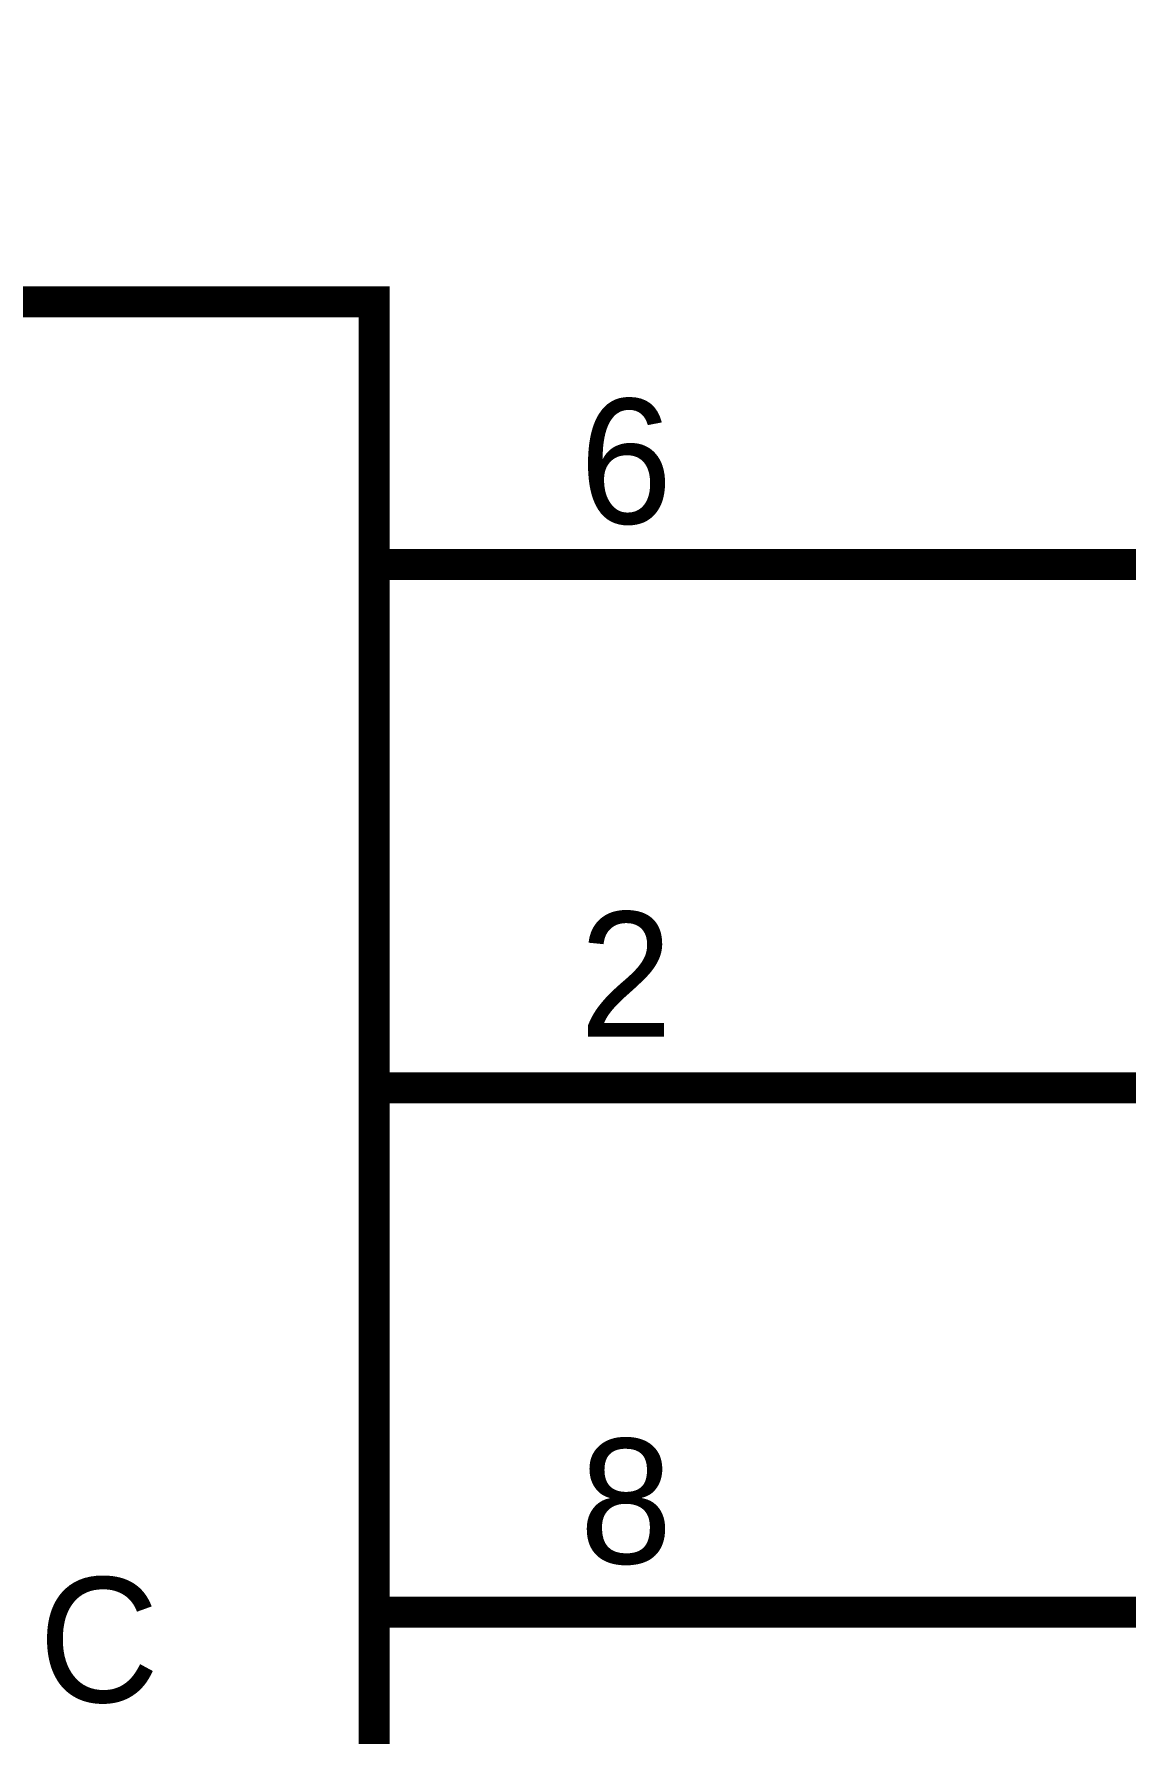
# Model space of a CAD drawing. Header units: inches. Extents: x 0 to 431, y 0 to 297.
# Drawn here: x 113 to 123.58, y 66.65 to 83.12 of the extents above; entities that cross this region are included whole.
import ezdxf

# ---------------------------------------------------------------- set-up
doc = ezdxf.new("R2010")
doc.units = ezdxf.units.IN
doc.layers.add('Sheet', color=255, linetype='Continuous')

msp = doc.modelspace()

# ---------------------------------------------------------------- linework, layer by layer
at = {"layer": 'Sheet'}
for points in [[(121.375, 77.977, 0.3, 0.3, 0), (128.004, 77.977, 0.3, 0.3, 0), (128.004, 109.156, 0.3, 0.3, 0), (97.389, 109.156, 0.3, 0.3, 0)], [(121.375, 67.819, 0.3, 0.3, 0), (134.002, 67.819, 0.3, 0.3, 0), (134.002, 98.999, 0.3, 0.3, 0)], [(116.301, 77.977, 0.3, 0.3, 0), (121.375, 77.977, 0.3, 0.3, 0)], [(121.375, 72.903, 0.3, 0.3, 0), (128.004, 72.903, 0.3, 0.3, 0), (128.004, 77.977, 0.3, 0.3, 0)], [(116.301, 72.903, 0.3, 0.3, 0), (121.375, 72.903, 0.3, 0.3, 0)], [(116.301, 67.819, 0.3, 0.3, 0), (121.375, 67.819, 0.3, 0.3, 0)]]:
    msp.add_lwpolyline(points, format="xyseb", dxfattribs=at)
for points in [[(75.663, 80.523, 0.3, 0.3, 0), (116.301, 80.523, 0.3, 0.3, 0), (116.301, 60.199, 0.3, 0.3, 0), (75.663, 60.199, 0.3, 0.3, 0), (75.663, 80.523, 0.3, 0.3, 0)], [(75.663, 80.523, 0.0991, 0.0991, 0), (75.663, 60.199, 0.0991, 0.0991, 0), (116.301, 60.199, 0.0991, 0.0991, 0), (116.301, 80.523, 0.0991, 0.0991, 0), (75.663, 80.523, 0.0991, 0.0991, 0), (75.663, 80.523, 0.0991, 0.0991, 0)]]:
    msp.add_lwpolyline(points, format="xyseb", close=True, dxfattribs=at)

# ---------------------------------------------------------------- texts
for s, p in [('6', (118.292, 78.372)), ('2', (118.292, 73.398)), ('8', (118.292, 68.29)), ('C', (113.049, 66.946))]:
    msp.add_text(s, height=1.21, dxfattribs=at).set_placement(p)

doc.saveas('drawing.dxf')
